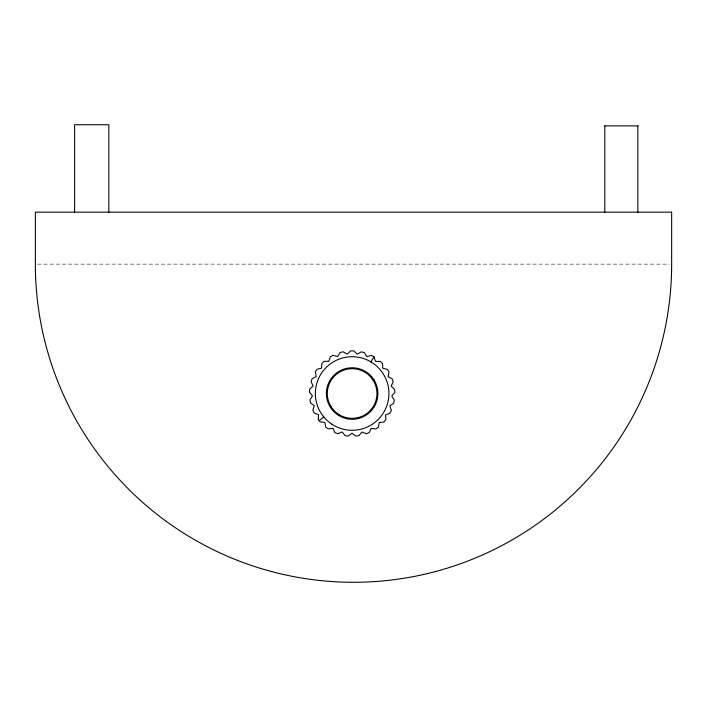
<?xml version="1.0" encoding="UTF-8"?>
<svg xmlns="http://www.w3.org/2000/svg" width="707" height="707" viewBox="0 0 707 707"><rect width="100%" height="100%" fill="white"/><g stroke="black" fill="none" stroke-linecap="round" stroke-linejoin="round"><path stroke-width="0.53" stroke-dasharray="3.54 2.65" d="M37.559 264.135L669.441 264.135"/><path stroke-width="1.06" d="M370.919 361.896L373.923 356.841L375.55 361.427L380.233 361.418A42.659 42.659 0 0 1 382.531 363.584L382.787 368.259L387.33 369.408A42.659 42.659 0 0 1 389.018 372.085L388.108 376.681L392.226 378.925A42.659 42.659 0 0 1 393.189 381.93L391.165 386.155L394.594 389.345A42.659 42.659 0 0 1 394.789 392.5L391.775 396.088L394.294 400.038A42.659 42.659 0 0 1 393.693 403.14L389.884 405.871L391.351 410.316A42.659 42.659 0 0 1 389.999 413.18L385.624 414.868L385.942 419.543A42.659 42.659 0 0 1 383.919 421.973L379.27 422.53L378.404 427.134A42.659 42.659 0 0 1 375.841 428.981L371.202 428.362L369.222 432.613A42.659 42.659 0 0 1 366.279 433.771L361.931 432.012L358.962 435.627A42.659 42.659 0 0 1 355.824 436.016L352.051 433.241L348.277 436.007A42.659 42.659 0 0 1 345.14 435.6L342.179 431.968L337.831 433.709A42.659 42.659 0 0 1 334.888 432.543L332.926 428.283L328.287 428.893A42.659 42.659 0 0 1 325.733 427.028L324.884 422.415L320.236 421.849A42.659 42.659 0 0 1 318.23 419.41L318.557 414.735L314.191 413.021A42.659 42.659 0 0 1 312.856 410.157L314.332 405.712L310.532 402.972A42.659 42.659 0 0 1 309.949 399.87L312.485 395.929L309.489 392.332A42.659 42.659 0 0 1 309.693 389.177L313.13 385.995L311.124 381.762A42.659 42.659 0 0 1 312.105 378.758L316.232 376.531L315.34 371.935A42.659 42.659 0 0 1 317.036 369.266L321.579 368.135L321.862 363.46A42.659 42.659 0 0 1 324.168 361.304L328.852 361.339L330.284 356.876A42.659 42.659 0 0 1 333.059 355.356L337.584 356.558L340.085 352.59A42.659 42.659 0 0 1 343.151 351.812L347.234 354.101L350.637 350.884A42.659 42.659 0 0 1 353.8 350.884L357.194 354.119L361.295 351.847A42.659 42.659 0 0 1 364.352 352.643L366.836 356.62L371.369 355.435A42.659 42.659 0 0 1 374.136 356.964M319.211 420.647L323.753 416.9M330.372 407.267L331.15 406.781M373.128 380.26L373.897 379.765M604.697 125.89L637.961 125.89M637.847 125.89L637.847 212.162M604.803 125.89L604.803 212.162M108.843 212.162L108.843 124.715L74.615 124.715L74.615 212.162M671.65 212.162L35.35 212.162L35.35 264.135A318.15 318.15 0 0 0 353.5 582.285A318.15 318.15 0 0 0 671.65 264.135L671.65 212.162M332.025 424.306A36.782 36.782 0 0 0 388.859 395.54A36.782 36.782 0 0 0 335.525 360.703A36.782 36.782 0 0 0 332.025 424.306M338.794 415.539A25.744 25.744 0 0 0 377.874 394.055A25.744 25.744 0 0 0 339.731 370.954A25.744 25.744 0 0 0 338.794 415.539M339.378 414.815A24.825 24.825 0 0 0 376.955 393.923A24.825 24.825 0 0 0 340.076 371.82A24.825 24.825 0 0 0 339.378 414.815"/></g></svg>
